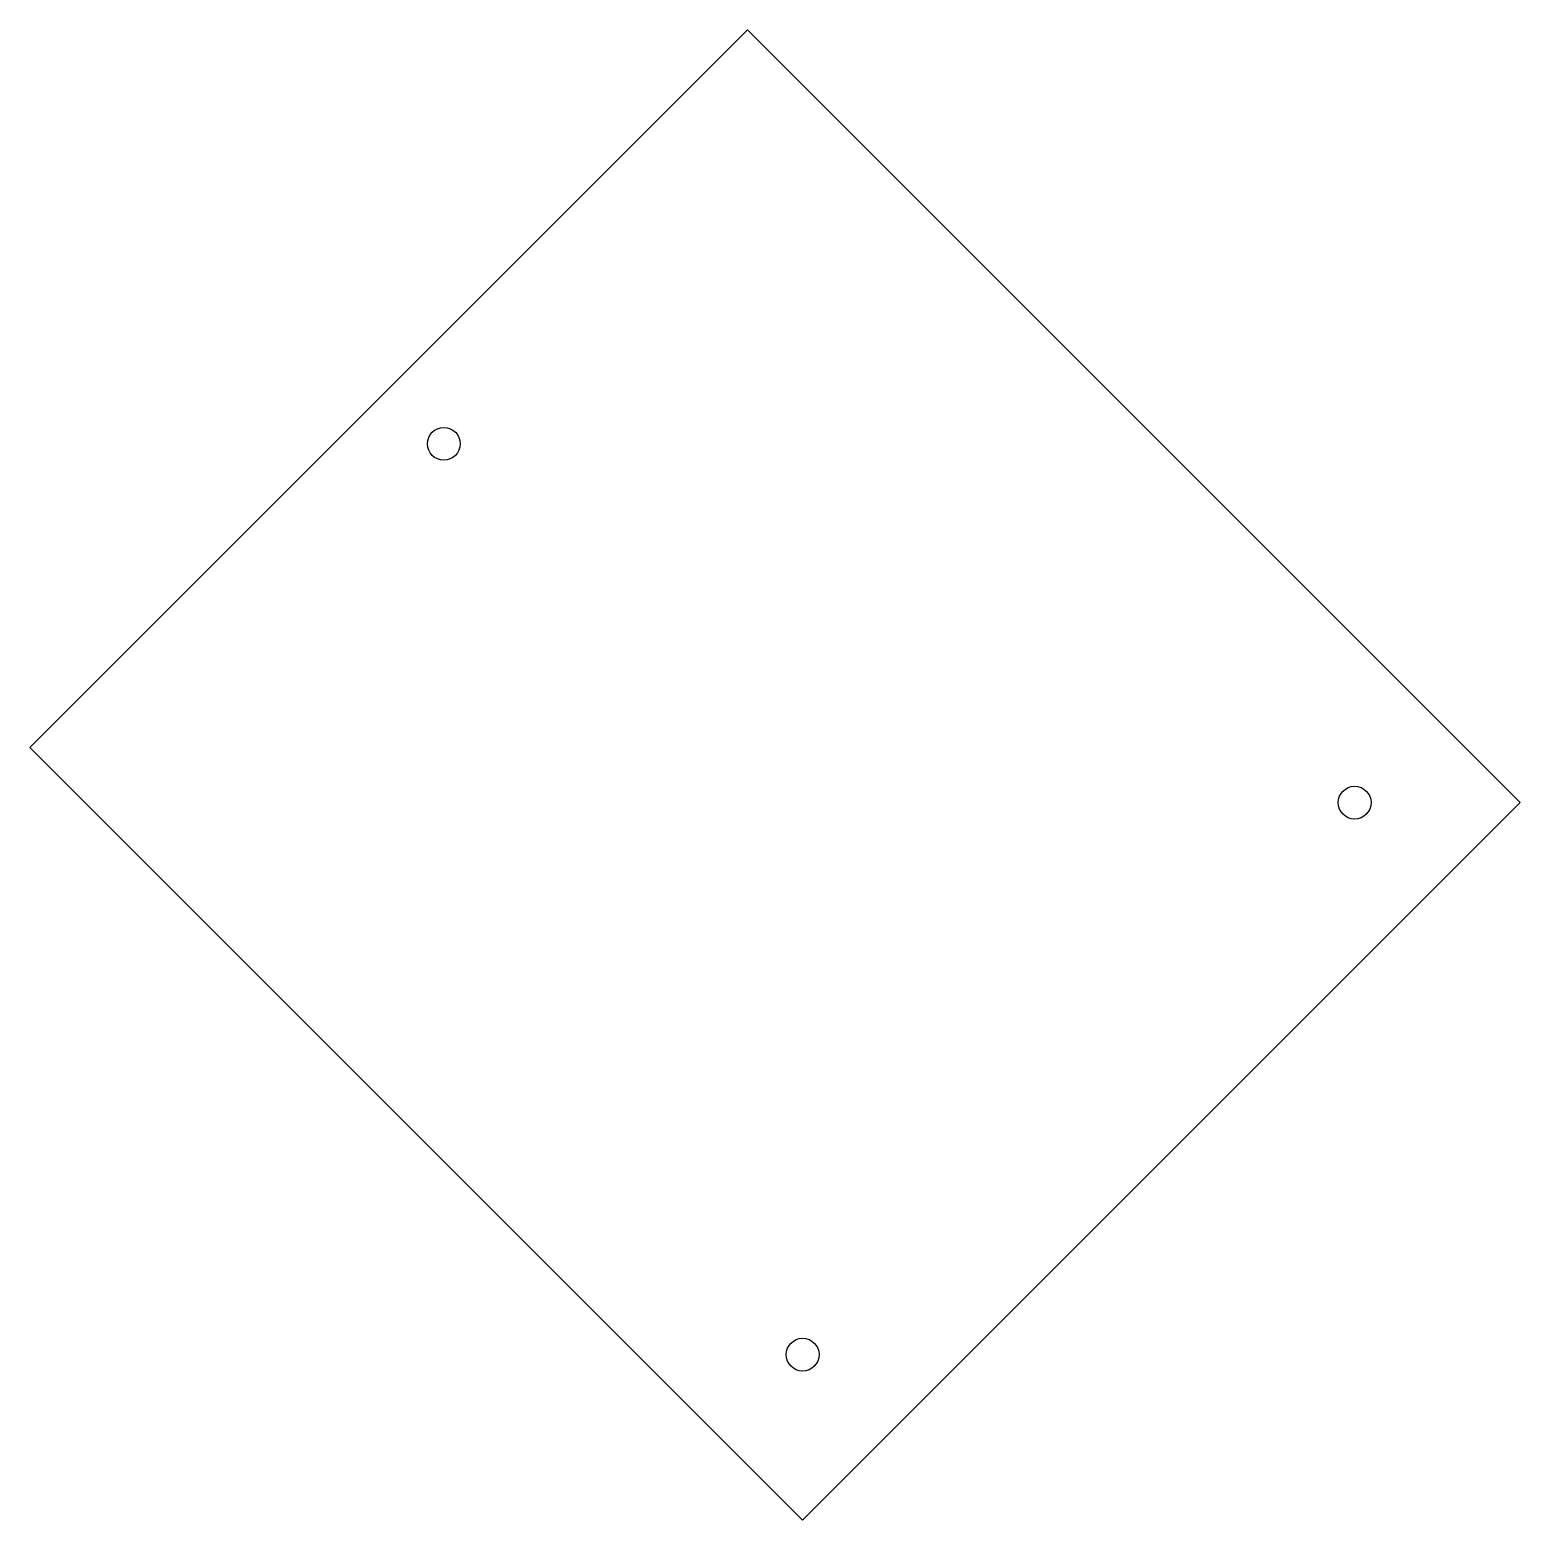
# Model space of a CAD drawing. Header units: millimetres. Extents: x -195 to -5, y -95 to 95.
import ezdxf

# ---------------------------------------------------------------- set-up
doc = ezdxf.new("R2010")
doc.units = ezdxf.units.MM

msp = doc.modelspace()

# ---------------------------------------------------------------- linework, layer by layer
at = {"color": 7, "linetype": 'Continuous', "lineweight": 25}
for p, q in [((-195.46, 3.54), (-103.54, 95.46)), ((-103.54, 95.46), (-4.54, -3.54)), ((-96.46, -95.46), (-195.46, 3.54)), ((-4.54, -3.54), (-96.46, -95.46))]:
    msp.add_line(p, q, dxfattribs=at)
for centre in [(-142.43, 42.43), (-25.75, -3.54), (-96.46, -74.25)]:
    msp.add_circle(centre, 2.1, dxfattribs=at)

doc.saveas('drawing.dxf')
